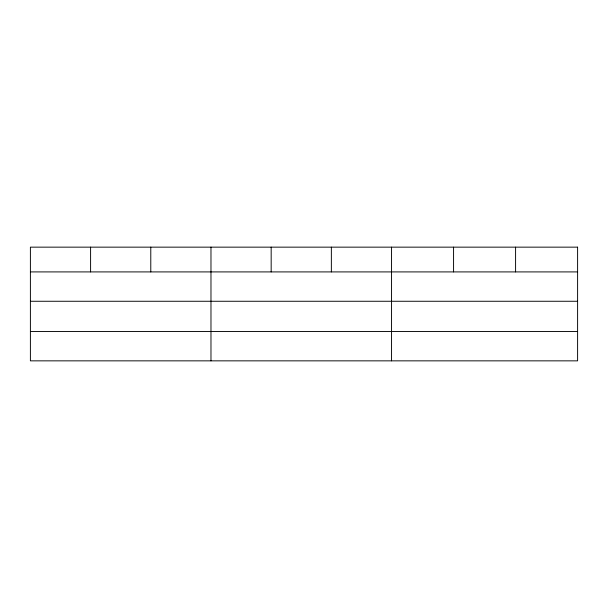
<?xml version="1.0" encoding="UTF-8"?>
<svg xmlns="http://www.w3.org/2000/svg" width="608" height="608" viewBox="0 0 608 608"><rect width="100%" height="100%" fill="white"/><g stroke="black" fill="none" stroke-linecap="round" stroke-linejoin="round"><path stroke-width="0.91" d="M30.4 271.913L577.6 271.913M30.4 301.264L577.6 301.264M30.4 331.497L577.6 331.497M515.584 247.152L515.584 271.913M453.568 247.152L453.568 271.913M391.552 247.152L391.552 360.848M331.36 247.152L331.36 271.913M271.168 247.152L271.168 271.913M210.976 247.152L210.976 360.848M150.784 247.152L150.784 271.913M90.592 247.152L90.592 271.913M577.6 247.152L30.4 247.152L30.4 360.848L577.6 360.848L577.6 247.152"/></g></svg>
